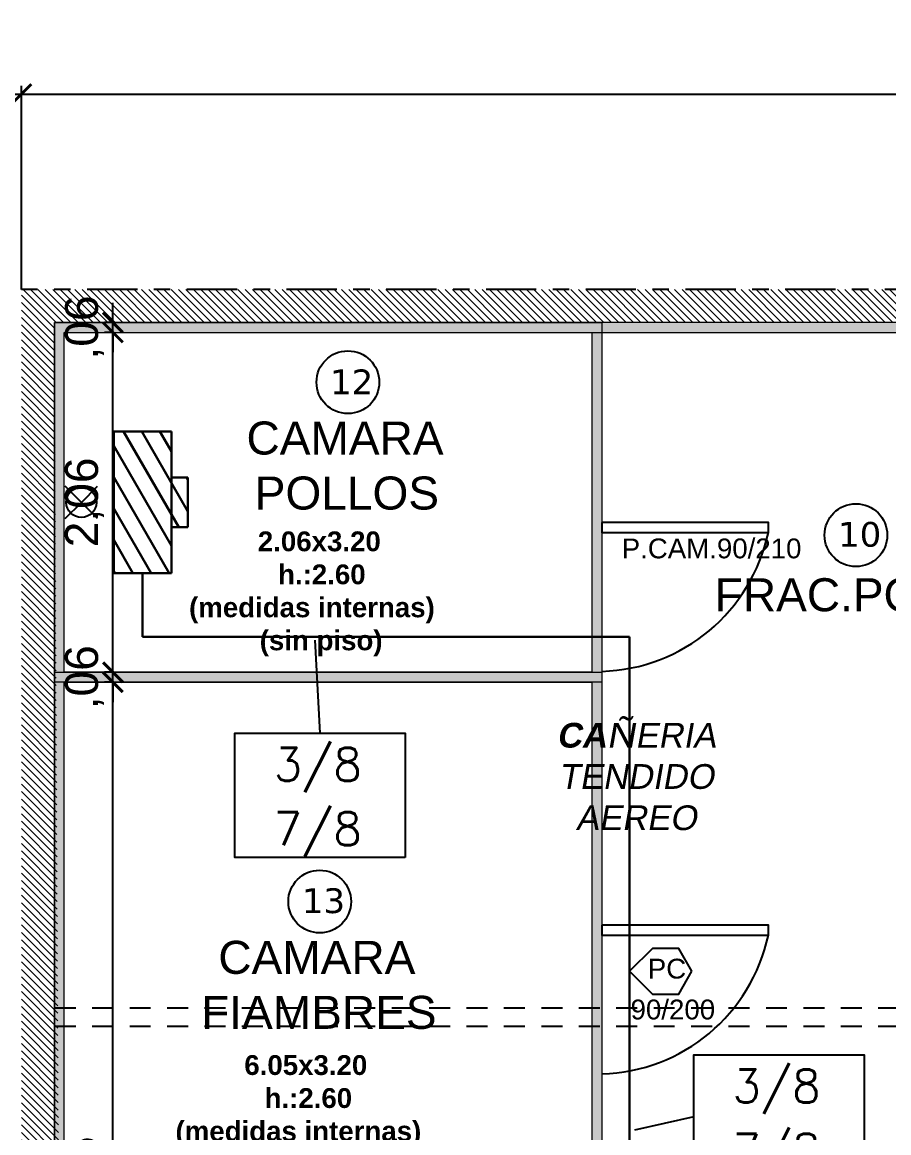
# Model space of a CAD drawing. Header units: metres. Extents: x 1166 to 1459, y -137 to 62.
# Drawn here: x 1261.83 to 1267.08, y -5.58 to 1.15 of the extents above; entities that cross this region are included whole.
import ezdxf

# ---------------------------------------------------------------- set-up
doc = ezdxf.new("R2010")
doc.units = ezdxf.units.M
doc.header["$LTSCALE"] = 0.508
doc.header["$PDMODE"] = 1
doc.header["$PDSIZE"] = -2
doc.linetypes.add('ACAD_ISO10W100', pattern=[18, 12, -3, 0, -3])
doc.linetypes.add('HIDDEN', pattern=[0.375, 0.25, -0.125])
doc.layers.get('0').update_dxf_attribs({"color": 9})
doc.layers.get('Defpoints').update_dxf_attribs({"color": 9})
for name, color, linetype in [('1-EJES', 9, 'ACAD_ISO10W100'), ('1-PROY', 9, 'HIDDEN'), ('2-Desig-Carp', 9, 'Continuous'), ('2-texto', 9, 'Continuous'), ('3-camara', 9, 'Continuous'), ('3-muros', 9, 'Continuous'), ('8-cotas-100', 9, 'Continuous'), ('9-Hatch', 9, 'Continuous'), ('9-Hatch existente', 9, 'Continuous'), ('arq carpinterias', 9, 'Continuous'), ('IFA-Desagues', 212, 'Continuous'), ('IFA-MEDIA 02', 40, 'Continuous'), ('IFA-TEXTOS', 70, 'Continuous')]:
    doc.layers.add(name, color=color, linetype=linetype)
doc.layers.add('IFA-MEDIA 01', color=30, linetype='Continuous', lineweight=30)
doc.styles.add('ARIAL', font='arial.ttf', dxfattribs={"width": 1.15, "oblique": 10})
doc.styles.add('Helvetica (bold)', font='')
doc.styles.add('swiss', font='swissel.ttf')
doc.styles.get('Helvetica (bold)').set_extended_font_data('Helvetica', bold=True)
doc.dimstyles.new('dim-100', dxfattribs={"dimtxt": 0.2, "dimasz": 0.12, "dimexe": 0.05, "dimexo": 0, "dimgap": 0.05, "dimtad": 1, "dimzin": 4, "dimtxsty": 'swiss', "dimblk": 'ARCHTICK', "dimcen": 0.5, "dimdle": 0.1, "dimclrd": 256, "dimclre": 252, "dimclrt": 256, "dimadec": 0, "dimazin": 0, "dimtfac": 1, "dimtix": 1, "dimtmove": 2, "dimatfit": 3, "dimldrblk": 'OPEN30', "dimfxl": 0.05, "dimtolj": 1, "dimtzin": 0, "dimarcsym": 0})

# ---------------------------------------------------------------- blocks, each defined once
blk = doc.blocks.new('_ARCHTICK')
at = {"color": 0, "linetype": 'ByBlock', "const_width": 0.15}
blk.add_lwpolyline([(-0.5, -0.5), (0.5, 0.5)], dxfattribs=at)
blk = doc.blocks.new('*D24')
at = {"layer": '8-cotas-100', "color": 252, "linetype": 'Continuous', "lineweight": -2, "transparency": 16777216}
for p, q in [((1261.8236, -0.4671), (1261.8236, 0.7672)), ((1287.3236, -0.4671), (1287.3236, 0.7672))]:
    blk.add_line(p, q, dxfattribs=at)
at = {"layer": '8-cotas-100', "linetype": 'Continuous', "lineweight": -2, "transparency": 16777216}
blk.add_line((1261.7236, 0.7172), (1287.4236, 0.7172), dxfattribs=at)
at = {"layer": 'Defpoints', "color": 0, "linetype": 'Continuous', "transparency": 16777216}
for p in [(1287.3236, 0.7172), (1261.8236, -0.4671), (1287.3236, -0.4671)]:
    blk.add_point(p, dxfattribs=at)
at = {"layer": '8-cotas-100', "linetype": 'Continuous', "lineweight": -2, "transparency": 16777216, "xscale": 0.12, "yscale": 0.12, "zscale": 0.12, "rotation": 180}
blk.add_blockref('_ARCHTICK', (1261.8236, 0.7172), dxfattribs=at)
at = {"layer": '8-cotas-100', "linetype": 'Continuous', "lineweight": -2, "transparency": 16777216, "xscale": 0.12, "yscale": 0.12, "zscale": 0.12}
blk.add_blockref('_ARCHTICK', (1287.3236, 0.7172), dxfattribs=at)
at = {"layer": '8-cotas-100', "linetype": 'Continuous', "lineweight": 0, "transparency": 16777216, "insert": (1274.5736, 0.889), "char_height": 0.2, "attachment_point": 5, "style": 'swiss'}
blk.add_mtext('\\A1;25,50', dxfattribs=at)
blk = doc.blocks.new('_Open30')
at = {"color": 0, "linetype": 'ByBlock', "lineweight": -2}
for p, q in [((-1, 0.268), (0, 0)), ((0, 0), (-1, -0.268)), ((0, 0), (-1, 0))]:
    blk.add_line(p, q, dxfattribs=at)
blk = doc.blocks.new('*D106')
at = {"layer": '8-cotas-100', "linetype": 'Continuous', "lineweight": -2, "transparency": 16777216}
blk.add_line((1262.3785, -8.9971), (1262.3785, -2.7471), dxfattribs=at)
at = {"layer": '8-cotas-100', "color": 252, "linetype": 'Continuous', "lineweight": -2, "transparency": 16777216}
for p, q in [((1262.3785, -2.8471), (1262.3285, -2.8471)), ((1262.3785, -8.8971), (1262.3285, -8.8971))]:
    blk.add_line(p, q, dxfattribs=at)
at = {"layer": 'Defpoints', "color": 0, "linetype": 'Continuous', "transparency": 16777216}
for p in [(1262.3785, -2.8471), (1262.3785, -2.8471), (1262.3785, -8.8971)]:
    blk.add_point(p, dxfattribs=at)
at = {"layer": '8-cotas-100', "linetype": 'Continuous', "lineweight": -2, "transparency": 16777216, "xscale": 0.12, "yscale": 0.12, "zscale": 0.12}
for p, rotation in [((1262.3785, -2.8471), 90), ((1262.3785, -8.8971), 270)]:
    blk.add_blockref('_ARCHTICK', p, dxfattribs=dict(at, rotation=rotation))
at = {"layer": '8-cotas-100', "linetype": 'Continuous', "lineweight": 0, "transparency": 16777216, "insert": (1262.2069, -5.8721), "char_height": 0.2, "attachment_point": 5, "rotation": 90, "style": 'swiss'}
blk.add_mtext('\\A1;6,05', dxfattribs=at)
blk = doc.blocks.new('*D107')
at = {"layer": '8-cotas-100', "linetype": 'Continuous', "lineweight": -2, "transparency": 16777216}
for p, q in [((1262.3785, -2.7871), (1262.3785, -2.6671)), ((1262.3785, -2.8471), (1262.3785, -2.7871)), ((1262.3785, -2.8471), (1262.3785, -2.9671))]:
    blk.add_line(p, q, dxfattribs=at)
at = {"layer": '8-cotas-100', "color": 252, "linetype": 'Continuous', "lineweight": -2, "transparency": 16777216}
for p, q in [((1262.3785, -2.7871), (1262.3285, -2.7871)), ((1262.3785, -2.8471), (1262.3285, -2.8471))]:
    blk.add_line(p, q, dxfattribs=at)
at = {"layer": 'Defpoints', "color": 0, "linetype": 'Continuous', "transparency": 16777216}
for p in [(1262.3785, -2.7871), (1262.3785, -2.7871), (1262.3785, -2.8471)]:
    blk.add_point(p, dxfattribs=at)
at = {"layer": '8-cotas-100', "linetype": 'Continuous', "lineweight": -2, "transparency": 16777216, "xscale": 0.12, "yscale": 0.12, "zscale": 0.12}
for p, rotation in [((1262.3785, -2.7871), 270), ((1262.3785, -2.8471), 90)]:
    blk.add_blockref('_ARCHTICK', p, dxfattribs=dict(at, rotation=rotation))
at = {"layer": '8-cotas-100', "linetype": 'Continuous', "lineweight": 0, "transparency": 16777216, "insert": (1262.2069, -2.8171), "char_height": 0.2, "attachment_point": 5, "rotation": 90, "style": 'swiss'}
blk.add_mtext('\\A1;,06', dxfattribs=at)
blk = doc.blocks.new('*D108')
at = {"layer": '8-cotas-100', "linetype": 'Continuous', "lineweight": -2, "transparency": 16777216}
blk.add_line((1262.3785, -2.8871), (1262.3785, -0.6271), dxfattribs=at)
at = {"layer": '8-cotas-100', "color": 252, "linetype": 'Continuous', "lineweight": -2, "transparency": 16777216}
for p, q in [((1262.3785, -0.7271), (1262.3285, -0.7271)), ((1262.3785, -2.7871), (1262.3285, -2.7871))]:
    blk.add_line(p, q, dxfattribs=at)
at = {"layer": 'Defpoints', "color": 0, "linetype": 'Continuous', "transparency": 16777216}
for p in [(1262.3785, -0.7271), (1262.3785, -0.7271), (1262.3785, -2.7871)]:
    blk.add_point(p, dxfattribs=at)
at = {"layer": '8-cotas-100', "linetype": 'Continuous', "lineweight": -2, "transparency": 16777216, "xscale": 0.12, "yscale": 0.12, "zscale": 0.12}
for p, rotation in [((1262.3785, -0.7271), 90), ((1262.3785, -2.7871), 270)]:
    blk.add_blockref('_ARCHTICK', p, dxfattribs=dict(at, rotation=rotation))
at = {"layer": '8-cotas-100', "linetype": 'Continuous', "lineweight": 0, "transparency": 16777216, "insert": (1262.2068, -1.7571), "char_height": 0.2, "attachment_point": 5, "rotation": 90, "style": 'swiss'}
blk.add_mtext('\\A1;2,06', dxfattribs=at)
blk = doc.blocks.new('*D109')
at = {"layer": '8-cotas-100', "linetype": 'Continuous', "lineweight": -2, "transparency": 16777216}
for p, q in [((1262.3785, -0.6671), (1262.3785, -0.5471)), ((1262.3785, -0.7271), (1262.3785, -0.6671)), ((1262.3785, -0.7271), (1262.3785, -0.8471))]:
    blk.add_line(p, q, dxfattribs=at)
at = {"layer": '8-cotas-100', "color": 252, "linetype": 'Continuous', "lineweight": -2, "transparency": 16777216}
for p, q in [((1262.3785, -0.6671), (1262.3285, -0.6671)), ((1262.3785, -0.7271), (1262.3285, -0.7271))]:
    blk.add_line(p, q, dxfattribs=at)
at = {"layer": 'Defpoints', "color": 0, "linetype": 'Continuous', "transparency": 16777216}
for p in [(1262.3785, -0.6671), (1262.3785, -0.6671), (1262.3785, -0.7271)]:
    blk.add_point(p, dxfattribs=at)
at = {"layer": '8-cotas-100', "linetype": 'Continuous', "lineweight": -2, "transparency": 16777216, "xscale": 0.12, "yscale": 0.12, "zscale": 0.12}
for p, rotation in [((1262.3785, -0.6671), 270), ((1262.3785, -0.7271), 90)]:
    blk.add_blockref('_ARCHTICK', p, dxfattribs=dict(at, rotation=rotation))
at = {"layer": '8-cotas-100', "linetype": 'Continuous', "lineweight": 0, "transparency": 16777216, "insert": (1262.2069, -0.6971), "char_height": 0.2, "attachment_point": 5, "rotation": 90, "style": 'swiss'}
blk.add_mtext('\\A1;,06', dxfattribs=at)

msp = doc.modelspace()

# ---------------------------------------------------------------- hatches: boundary and pattern name
at = {"layer": '3-camara', "lineweight": 0}
h = msp.add_hatch(color=256, dxfattribs=at)
h.dxf.hatch_style = 1
h.paths.add_polyline_path([(1262.0836, -2.8471), (1262.0236, -2.8471), (1262.0236, -8.8971), (1262.0836, -8.8971)])
at = {"layer": '9-Hatch'}
h = msp.add_hatch(color=256, dxfattribs=at)
h.dxf.hatch_style = 1
h.paths.add_polyline_path([(1278.2535, -5.7871), (1276.0238, -5.7871), (1276.0238, -5.8471), (1278.2535, -5.8471)])
h.paths.add_polyline_path([(1275.9036, -5.7871), (1274.9736, -5.787), (1274.9736, -5.847), (1275.9036, -5.8471)])
h.paths.add_polyline_path([(1275.0336, -4.6871), (1274.9736, -4.6871), (1274.9736, -4.7371), (1275.0336, -4.7371)])
h.paths.add_polyline_path([(1275.0336, -1.9563, -0.015039), (1274.9736, -1.9604), (1274.9736, -4.6271), (1272.4165, -4.6271, -0.015039), (1272.4125, -4.6871), (1275.0336, -4.6871)])
h.paths.add_polyline_path([(1271.515, -4.6271), (1270.9736, -4.6271), (1270.9736, -3.2671), (1270.9136, -3.2671), (1270.9136, -4.6871), (1271.515, -4.6871)])
h.paths.add_polyline_path([(1270.9736, -0.7271), (1270.9736, -0.6671), (1268.7736, -0.6671), (1268.7736, -3.2669), (1268.7773, -3.2669), (1269.5354, -3.267, -0.025076), (1269.5266, -3.1671), (1268.8736, -3.1671), (1268.8736, -0.7671), (1270.8736, -0.7671), (1270.8736, -3.1671), (1270.4281, -3.1671), (1270.4281, -3.2671), (1270.9736, -3.2671)])
h.paths.add_polyline_path([(1275.0336, -0.6671), (1270.9736, -0.6671), (1270.9736, -0.7271), (1274.9736, -0.7271), (1274.9736, -1.0589), (1275.0336, -1.0589)])
h.paths.add_polyline_path([(1265.3436, -2.7871), (1262.0236, -2.7871), (1262.0236, -2.8471), (1265.3436, -2.8471)], flags=17)
h.paths.add_polyline_path([(1265.3436, -2.8471), (1265.2836, -2.8471), (1265.2836, -4.8216), (1265.3436, -4.8216)], flags=17)
h.paths.add_polyline_path([(1265.3436, -0.6671), (1262.0236, -0.6671), (1262.0236, -2.7871), (1262.0836, -2.7871), (1262.0836, -0.7271), (1265.2836, -0.7271), (1265.2836, -2.7871), (1265.3436, -2.7871)])
h.paths.add_polyline_path([(1265.3436, -8.9571), (1265.2836, -8.9571), (1265.2836, -12.7571), (1262.0836, -12.7571), (1262.0836, -8.9571), (1262.0236, -8.9571), (1262.0236, -12.8171), (1265.3436, -12.8171)])
h.paths.add_polyline_path([(1265.3436, -8.8971), (1262.0236, -8.8971), (1262.0236, -8.9571), (1262.0836, -8.9571), (1265.2836, -8.9571), (1265.3436, -8.9571)])
h.paths.add_polyline_path([(1265.3436, -2.7871), (1262.0236, -2.7871), (1262.0236, -8.7621), (1262.0836, -8.7621), (1262.0836, -2.8471), (1265.2836, -2.8471), (1265.2836, -8.7621), (1265.3436, -8.7621)])
h.paths.add_polyline_path([(1265.3436, -8.7621), (1265.2836, -8.7621), (1265.2836, -8.8721), (1265.3436, -8.8721)])
h.paths.add_polyline_path([(1265.3436, -8.8721), (1265.2836, -8.8721), (1265.2836, -8.8971), (1265.3436, -8.8971)])
h.paths.add_polyline_path([(1268.7736, -7.8971), (1265.3436, -7.8971), (1265.3436, -7.9571), (1268.7736, -7.9571)])
h = msp.add_hatch(color=256, dxfattribs=at)
h.dxf.hatch_style = 1
h.paths.add_polyline_path([(1268.7736, -0.6671), (1265.3436, -0.6671), (1265.3436, -0.7271), (1268.7736, -0.7271)])
h = msp.add_hatch(color=256, dxfattribs=at)
h.dxf.hatch_style = 1
h.paths.add_polyline_path([(1265.3436, -2.8471), (1265.2836, -2.8471), (1265.2836, -4.8216), (1265.3436, -4.8216)])
h.paths.add_polyline_path([(1265.3436, -2.7871), (1262.0236, -2.7871), (1262.0236, -2.8471), (1265.3436, -2.8471)])
at = {"layer": '9-Hatch existente', "linetype": 'Continuous', "lineweight": 0}
h = msp.add_hatch(dxfattribs=at)
h.set_pattern_fill('ANSI31', color=256, scale=0.01, angle=-90)
h.paths.add_polyline_path([(1287.3236, 12.1329), (1287.5236, 12.1329), (1287.5236, -0.6071), (1287.5236, -0.6671), (1262.0236, -0.6671), (1262.0854, -12.9889), (1258.7736, -12.9889), (1258.7736, -37.9171), (1258.5736, -37.9171), (1258.5736, -12.8171), (1261.8236, -12.8171), (1261.8236, -0.4671), (1287.3236, -0.4671)])
at = {"layer": 'IFA-MEDIA 01'}
h = msp.add_hatch(dxfattribs=at)
h.set_pattern_fill('LINE', color=256, scale=0.03, angle=1020, style=0)
h.set_pattern_definition([(300, (-398.41766, -196.25297), (0.0824889196, 0.047625), [])])
h.paths.add_polyline_path([(1262.7336, -1.9071), (1262.8336, -1.9071), (1262.8336, -1.6071), (1262.7336, -1.6071)])
h.paths.add_polyline_path([(1262.3836, -2.1871), (1262.7336, -2.1871), (1262.7336, -1.3271), (1262.3836, -1.3271)])

# ---------------------------------------------------------------- linework, layer by layer
at = {"layer": '1-EJES', "linetype": 'ACAD_ISO10W100', "ltscale": 0.05}
msp.add_line((1287.3236, -0.4671), (1261.8236, -0.4671), dxfattribs=at)
at = {"layer": '1-PROY'}
for p, q in [((1262.0263, -4.8216), (1275.9036, -4.8216)), ((1262.0263, -4.9316), (1275.9036, -4.9316))]:
    msp.add_line(p, q, dxfattribs=at)
at = {"layer": '2-texto'}
for centre in [(1263.8035, -1.0288), (1266.8845, -1.9558), (1263.6327, -4.1765)]:
    msp.add_circle(centre, 0.1901, dxfattribs=at)
at = {"layer": '3-camara', "linetype": 'Continuous', "lineweight": 0}
msp.add_line((1265.2836, -0.7271), (1268.7736, -0.7271), dxfattribs=at)
for points in [[(1262.0236, -0.6671), (1265.3436, -0.6671), (1265.3436, -2.8471), (1262.0236, -2.8471)], [(1262.0836, -0.7271), (1265.2836, -0.7271), (1265.2836, -2.7871), (1262.0836, -2.7871)], [(1262.0236, -2.7871), (1265.3436, -2.7871), (1265.3436, -8.9571), (1262.0236, -8.9571)], [(1262.0836, -2.8471), (1265.2836, -2.8471), (1265.2836, -8.8971), (1262.0836, -8.8971)]]:
    msp.add_lwpolyline(points, close=True, dxfattribs=at)
at = {"layer": '3-camara'}
for points in [[(1265.3436, -1.8799), (1265.3436, -1.9399), (1266.3536, -1.9399), (1266.3536, -1.8799)], [(1265.3436, -4.3202), (1265.3436, -4.3802), (1266.3536, -4.3802), (1266.3536, -4.3202)]]:
    msp.add_lwpolyline(points, close=True, dxfattribs=at)
for centre in [(1265.3125, -1.7172), (1265.3125, -4.1575)]:
    msp.add_arc(centre, 1.0646, 271.67314, 347.9269, dxfattribs=at)
at = {"layer": '3-muros', "linetype": 'Continuous', "lineweight": 0}
for p, q in [((1287.5236, -0.6671), (1262.0236, -0.6671)), ((1262.0236, -0.6671), (1262.0236, -12.8171)), ((1262.0236, -0.6671), (1262.0236, -12.8171))]:
    msp.add_line(p, q, dxfattribs=at)
at = {"layer": '8-cotas-100'}
for p in [(1265.4259, -4.7171), (1266.9507, -4.7171)]:
    msp.add_point(p, dxfattribs=at)
at = {"layer": 'arq carpinterias'}
msp.add_lwpolyline([(1265.89, -4.5994), (1265.8103, -4.4613), (1265.6509, -4.4613), (1265.5112, -4.5994), (1265.6509, -4.7374), (1265.8103, -4.7374)], close=True, dxfattribs=at)
at = {"layer": 'IFA-Desagues'}
for p, q in [((1262.1874, -1.7571), (1262.0888, -1.6585)), ((1262.1874, -1.7571), (1262.286, -1.6585)), ((1262.0888, -1.8557), (1262.1874, -1.7571)), ((1262.286, -1.8557), (1262.1874, -1.7571))]:
    msp.add_line(p, q, dxfattribs=at)
msp.add_circle((1262.1874, -1.7571), 0.0916, dxfattribs=at)
at = {"layer": 'IFA-MEDIA 01'}
for p, q in [((1262.3836, -2.1871), (1262.3836, -1.3271)), ((1262.3836, -1.3271), (1262.7336, -1.3271)), ((1262.7336, -2.1871), (1262.7336, -1.3271)), ((1262.8336, -1.6071), (1262.7336, -1.6071)), ((1262.8336, -1.9071), (1262.8336, -1.6071)), ((1262.7336, -1.9071), (1262.8336, -1.9071)), ((1262.3836, -2.1871), (1262.7336, -2.1871)), ((1262.5586, -2.1871), (1262.5586, -2.5711)), ((1262.5586, -2.5711), (1265.5123, -2.5711)), ((1265.5123, -2.5711), (1265.5123, -9.9638))]:
    msp.add_line(p, q, dxfattribs=at)
at = {"layer": 'IFA-MEDIA 02'}
for p, q in [((1263.6348, -3.1564), (1263.6045, -2.5925)), ((1265.9009, -5.482), (1265.5425, -5.5614))]:
    msp.add_line(p, q, dxfattribs=at)
for points in [[(1264.1512, -3.9087), (1263.1185, -3.9087), (1263.1185, -3.1564), (1264.1512, -3.1564)], [(1266.9336, -5.8581), (1265.9009, -5.8581), (1265.9009, -5.1059), (1266.9336, -5.1059)]]:
    msp.add_lwpolyline(points, close=True, dxfattribs=at)

# ---------------------------------------------------------------- texts
at = {"layer": '2-Desig-Carp', "char_height": 0.12, "width": 5.113846, "attachment_point": 3, "style": 'swiss'}
for s, insert in [('{\\fArial|b0|i0|c0|p34;P.CAM.90/210}', (1266.5543, -1.9762)), ('PC', (1265.8551, -4.5232)), ('{\\fArial|b0|i0|c0|p34;90/200}', (1266.0307, -4.7708))]:
    msp.add_mtext(s, dxfattribs=dict(at, insert=insert))
at = {"layer": '2-texto', "style": 'swiss'}
for s, insert, char_height, width, attachment_point in [('{\\fVerdana|b0|i0|c0|p34;12}', (1263.6954, -1.1016), 0.15, 0.294755, 7), ('\\pi0.59368;{\\fArial|b0|i0|c0|p34;CAMARA\\P\\pi0.64361;POLLOS}', (1262.5949, -1.2671), 0.2, 2.369214, 1), ('{\\fVerdana|b0|i0|c0|p34;10}', (1266.7764, -2.0286), 0.15, 0.294755, 7), ('\\pi0.31735;{\\fArial|b0|i0|c0|p34;FRAC.POLLO}', (1265.7107, -2.217), 0.2, 2.369214, 1), ('{\\fVerdana|b0|i0|c0|p34;13}', (1263.5246, -4.2492), 0.15, 0.294755, 7), ('\\pi0.59368;{\\fArial|b0|i0|c0|p34;CAMARA\\P\\pi0.48925;FIAMBRES}', (1262.4241, -4.4147), 0.2, 2.369214, 1)]:
    msp.add_mtext(s, dxfattribs=dict(at, insert=insert, char_height=char_height, width=width, attachment_point=attachment_point))
at = {"layer": '2-texto', "linetype": 'Continuous', "lineweight": 0, "char_height": 0.12, "attachment_point": 1, "style": 'Helvetica (bold)'}
for s, width, insert in [('\\pi0.95937; \\P\\pi0.58222;2.06x3.20\\P\\pi0.70508;h.:2.60\\P\\pi0.16508;(medidas internas)\\P\\pi0.59365;(sin piso)', 2.027302, (1262.6752, -1.7333)), ('\\pi1.0584; \\P\\pi0.68128;6.05x3.20\\P\\pi0.80413;h.:2.60\\P\\pi0.26413;(medidas internas)\\P\\pi0.6927;(sin piso)', 2.22541, (1262.4942, -4.9075))]:
    msp.add_mtext_dynamic_manual_height_columns(s, width=width, gutter_width=1, heights=[0], dxfattribs=dict(at, insert=insert))
at = {"layer": 'IFA-MEDIA 02', "char_height": 0.201007, "width": 1.049702, "attachment_point": 1}
for s, insert in [('{\\Ftxt.shx|c0;3/8}', (1263.3535, -3.2448)), ('{\\Ftxt.shx|c0;7/8}', (1263.3535, -3.6347)), ('{\\Ftxt.shx|c0;3/8}', (1266.1359, -5.1943)), ('{\\Ftxt.shx|c0;7/8}', (1266.1359, -5.5842))]:
    msp.add_mtext(s, dxfattribs=dict(at, insert=insert))
at = {"layer": 'IFA-TEXTOS', "color": 70, "insert": (1265.552, -3.0935), "char_height": 0.15, "width": 1.475677, "attachment_point": 2, "style": 'ARIAL'}
msp.add_mtext('{\\fArial|b1|i0|c238|p34;CA}Ñ{\\fArial|b0|i0|c238|p34;ERIA TENDIDO AEREO}', dxfattribs=at)

# ---------------------------------------------------------------- dimensions: what is measured, and where the dimension line sits
at = {"layer": '8-cotas-100', "linetype": 'Continuous', "lineweight": 0}
dim = msp.add_linear_dim(base=(1287.3236, 0.7172), p1=(1261.8236, -0.4671), p2=(1287.3236, -0.4671), dimstyle='dim-100', dxfattribs=at)
dim.commit()
dim.dimension.update_dxf_attribs({"geometry": '*D24', "text_midpoint": (1274.5736, 0.889)})
for base, p1, p2, picture, middle in [((1262.3785, -0.6671), (1262.3785, -0.7271), (1262.3785, -0.6671), '*D109', (1262.2069, -0.6971)), ((1262.3785, -0.7271), (1262.3785, -2.7871), (1262.3785, -0.7271), '*D108', (1262.2068, -1.7571)), ((1262.3785, -2.7871), (1262.3785, -2.8471), (1262.3785, -2.7871), '*D107', (1262.2069, -2.8171)), ((1262.3785, -2.8471), (1262.3785, -8.8971), (1262.3785, -2.8471), '*D106', (1262.2069, -5.8721))]:
    dim = msp.add_linear_dim(base=base, p1=p1, p2=p2, angle=90, dimstyle='dim-100', dxfattribs=at)
    dim.commit()
    dim.dimension.update_dxf_attribs({"geometry": picture, "text_midpoint": middle})

doc.saveas('drawing.dxf')
